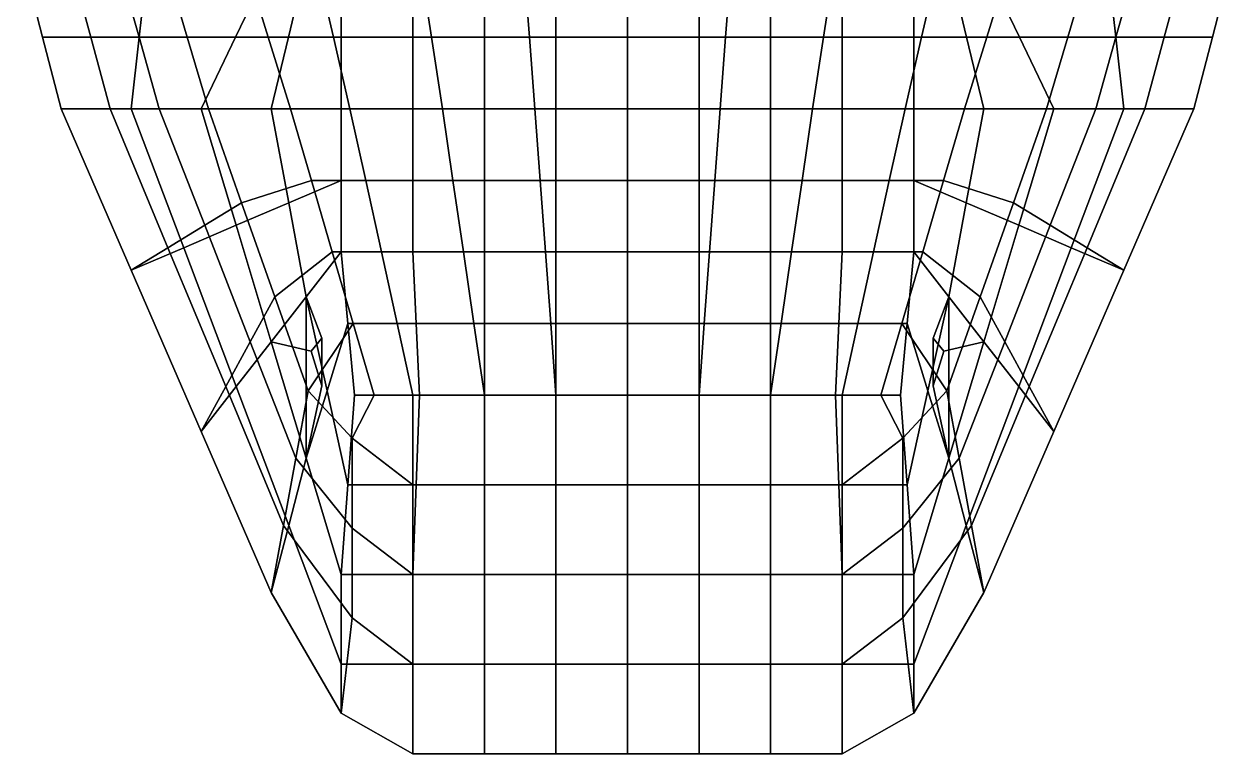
# Model space of a CAD drawing. Header units: metres. Extents: x -1.6 to 1.6, y -18.1 to 25.5.
# Drawn here: x -1.518 to 1.518, y -18.053 to -16.217 of the extents above; entities that cross this region are included whole.
import ezdxf

# ---------------------------------------------------------------- set-up
doc = ezdxf.new("R2010")
doc.units = ezdxf.units.M

msp = doc.modelspace()

# ---------------------------------------------------------------- linework, layer by layer
at = {"color": 0}
for points in [[(-1.228835, -16.250032, 0.329406), (-1.471526, -16.250032, 0.141639), (-1.518103, -16.069986, 0.141639), (-1.208909, -16.069986, 0.337124)], [(-1.350302, -16.250032, -0.038411), (-1.399119, -16.069986, -0.038411), (-1.518103, -16.069986, 0.141639), (-1.471526, -16.250032, 0.141639)], [(-1.350302, -16.250032, -0.038411), (-1.229078, -16.250032, -0.218461), (-1.280134, -16.069986, -0.218461), (-1.399119, -16.069986, -0.038411)], [(-1.107854, -16.250032, -0.39851), (-1.161149, -16.069986, -0.39851), (-1.280134, -16.069986, -0.218461), (-1.229078, -16.250032, -0.218461)], [(-1.228835, -16.250032, 0.329406), (-1.208909, -16.069986, 0.337124), (-0.899714, -16.069986, 0.532609), (-0.986144, -16.250032, 0.517174)], [(-1.107854, -16.250032, -0.39851), (-0.903722, -16.250032, -0.558708), (-0.959257, -16.069986, -0.558708), (-1.161149, -16.069986, -0.39851)], [(-0.853171, -16.250032, 0.704941), (-0.986144, -16.250032, 0.517174), (-0.899714, -16.069986, 0.532609), (-0.809956, -16.069986, 0.728095)], [(-0.739972, -16.250032, -0.599775), (-0.781623, -16.069986, -0.599776), (-0.959257, -16.069986, -0.558708), (-0.903722, -16.250032, -0.558708)], [(-0.853171, -16.250032, 0.704941), (-0.809956, -16.069986, 0.728095), (-0.720199, -16.069986, 0.92358), (-0.720199, -16.250032, 0.892709)], [(-0.739972, -16.250032, -0.599775), (-0.493315, -16.250032, -0.620991), (-0.521082, -16.069986, -0.620991), (-0.781623, -16.069986, -0.599776)], [(-0.540149, -16.250032, 0.871283), (-0.720199, -16.250032, 0.892709), (-0.720199, -16.069986, 0.92358), (-0.540149, -16.069986, 0.902154)], [(-0.540149, -16.250032, 0.871283), (-0.540149, -16.069986, 0.902154), (-0.360099, -16.069986, 0.880728), (-0.360099, -16.250032, 0.849857)], [(-0.246657, -16.250032, -0.642207), (-0.260541, -16.069986, -0.642207), (-0.521082, -16.069986, -0.620991), (-0.493315, -16.250032, -0.620991)], [(-0.18005, -16.250032, 0.828431), (-0.360099, -16.250032, 0.849857), (-0.360099, -16.069986, 0.880728), (-0.18005, -16.069986, 0.859302)], [(-0.246657, -16.250032, -0.642207), (0, -16.250032, -0.663422), (0, -16.069986, -0.663422), (-0.260541, -16.069986, -0.642207)], [(-0.18005, -16.250032, 0.828431), (-0.18005, -16.069986, 0.859302), (0, -16.069986, 0.837876), (0, -16.250032, 0.807005)], [(0, -16.250032, -0.663422), (0.246657, -16.250032, -0.642207), (0.260541, -16.069986, -0.642207), (0, -16.069986, -0.663422)], [(0.18005, -16.069986, 0.859302), (0.18005, -16.250032, 0.828431), (0, -16.250032, 0.807005), (0, -16.069986, 0.837876)], [(0.360099, -16.250032, 0.849857), (0.18005, -16.250032, 0.828431), (0.18005, -16.069986, 0.859302), (0.360099, -16.069986, 0.880728)], [(0.260541, -16.069986, -0.642207), (0.246657, -16.250032, -0.642207), (0.493315, -16.250032, -0.620991), (0.521082, -16.069986, -0.620991)], [(0.540149, -16.069986, 0.902154), (0.540149, -16.250032, 0.871283), (0.360099, -16.250032, 0.849857), (0.360099, -16.069986, 0.880728)], [(0.493315, -16.250032, -0.620991), (0.739972, -16.250032, -0.599775), (0.781623, -16.069986, -0.599776), (0.521082, -16.069986, -0.620991)], [(0.720199, -16.250032, 0.892709), (0.540149, -16.250032, 0.871283), (0.540149, -16.069986, 0.902154), (0.720199, -16.069986, 0.92358)], [(0.809956, -16.069986, 0.728095), (0.853171, -16.250032, 0.704941), (0.720199, -16.250032, 0.892709), (0.720199, -16.069986, 0.92358)], [(0.781623, -16.069986, -0.599776), (0.739972, -16.250032, -0.599775), (0.903722, -16.250032, -0.558708), (0.959257, -16.069986, -0.558708)], [(0.986144, -16.250032, 0.517174), (0.853171, -16.250032, 0.704941), (0.809956, -16.069986, 0.728095), (0.899714, -16.069986, 0.532609)], [(1.208909, -16.069986, 0.337124), (1.228835, -16.250032, 0.329406), (0.986144, -16.250032, 0.517174), (0.899714, -16.069986, 0.532609)], [(0.903722, -16.250032, -0.558708), (1.107854, -16.250032, -0.39851), (1.161149, -16.069986, -0.39851), (0.959257, -16.069986, -0.558708)], [(1.161149, -16.069986, -0.39851), (1.107854, -16.250032, -0.39851), (1.229078, -16.250032, -0.218461), (1.280134, -16.069986, -0.218461)], [(1.471526, -16.250032, 0.141639), (1.228835, -16.250032, 0.329406), (1.208909, -16.069986, 0.337124), (1.518103, -16.069986, 0.141639)], [(1.229078, -16.250032, -0.218461), (1.350302, -16.250032, -0.038411), (1.399119, -16.069986, -0.038411), (1.280134, -16.069986, -0.218461)], [(1.399119, -16.069986, -0.038411), (1.350302, -16.250032, -0.038411), (1.471526, -16.250032, 0.141639), (1.518103, -16.069986, 0.141639)], [(-1.228835, -16.250032, 0.329406), (-1.248761, -16.430086, 0.321688), (-1.424948, -16.430086, 0.141639), (-1.471526, -16.250032, 0.141639)], [(-1.350302, -16.250032, -0.038411), (-1.471526, -16.250032, 0.141639), (-1.424948, -16.430086, 0.141639), (-1.301485, -16.430086, -0.038411)], [(-1.350302, -16.250032, -0.038411), (-1.301485, -16.430086, -0.038411), (-1.178022, -16.430086, -0.218461), (-1.229078, -16.250032, -0.218461)], [(-1.228835, -16.250032, 0.329406), (-0.986144, -16.250032, 0.517174), (-1.072574, -16.430086, 0.501738), (-1.248761, -16.430086, 0.321688)], [(-1.107854, -16.250032, -0.39851), (-1.229078, -16.250032, -0.218461), (-1.178022, -16.430086, -0.218461), (-1.054559, -16.430086, -0.39851)], [(-1.107854, -16.250032, -0.39851), (-1.054559, -16.430086, -0.39851), (-0.848188, -16.430086, -0.558708), (-0.903722, -16.250032, -0.558708)], [(-0.853171, -16.250032, 0.704941), (-0.896386, -16.430086, 0.681788), (-1.072574, -16.430086, 0.501738), (-0.986144, -16.250032, 0.517174)], [(-0.739972, -16.250032, -0.599775), (-0.903722, -16.250032, -0.558708), (-0.848188, -16.430086, -0.558708), (-0.698322, -16.430086, -0.599776)], [(-0.853171, -16.250032, 0.704941), (-0.720199, -16.250032, 0.892709), (-0.720199, -16.430086, 0.861837), (-0.896386, -16.430086, 0.681788)], [(-0.739972, -16.250032, -0.599775), (-0.698322, -16.430086, -0.599776), (-0.465548, -16.430086, -0.620991), (-0.493315, -16.250032, -0.620991)], [(-0.540149, -16.250032, 0.871283), (-0.540149, -16.430086, 0.840412), (-0.720199, -16.430086, 0.861837), (-0.720199, -16.250032, 0.892709)], [(-0.540149, -16.250032, 0.871283), (-0.360099, -16.250032, 0.849857), (-0.360099, -16.430086, 0.818986), (-0.540149, -16.430086, 0.840412)], [(-0.246657, -16.250032, -0.642207), (-0.493315, -16.250032, -0.620991), (-0.465548, -16.430086, -0.620991), (-0.232774, -16.430086, -0.642207)], [(-0.18005, -16.250032, 0.828431), (-0.18005, -16.430086, 0.79756), (-0.360099, -16.430086, 0.818986), (-0.360099, -16.250032, 0.849857)], [(-0.246657, -16.250032, -0.642207), (-0.232774, -16.430086, -0.642207), (0, -16.430086, -0.663422), (0, -16.250032, -0.663422)], [(-0.18005, -16.250032, 0.828431), (0, -16.250032, 0.807005), (0, -16.430086, 0.776134), (-0.18005, -16.430086, 0.79756)], [(0.232774, -16.430086, -0.642207), (0.246657, -16.250032, -0.642207), (0, -16.250032, -0.663422), (0, -16.430086, -0.663422)], [(0, -16.250032, 0.807005), (0.18005, -16.250032, 0.828431), (0.18005, -16.430086, 0.79756), (0, -16.430086, 0.776134)], [(0.18005, -16.430086, 0.79756), (0.18005, -16.250032, 0.828431), (0.360099, -16.250032, 0.849857), (0.360099, -16.430086, 0.818986)], [(0.493315, -16.250032, -0.620991), (0.246657, -16.250032, -0.642207), (0.232774, -16.430086, -0.642207), (0.465548, -16.430086, -0.620991)], [(0.360099, -16.250032, 0.849857), (0.540149, -16.250032, 0.871283), (0.540149, -16.430086, 0.840412), (0.360099, -16.430086, 0.818986)], [(0.698322, -16.430086, -0.599776), (0.739972, -16.250032, -0.599775), (0.493315, -16.250032, -0.620991), (0.465548, -16.430086, -0.620991)], [(0.540149, -16.430086, 0.840412), (0.540149, -16.250032, 0.871283), (0.720199, -16.250032, 0.892709), (0.720199, -16.430086, 0.861837)], [(0.903722, -16.250032, -0.558708), (0.739972, -16.250032, -0.599775), (0.698322, -16.430086, -0.599776), (0.848188, -16.430086, -0.558708)], [(0.720199, -16.250032, 0.892709), (0.853171, -16.250032, 0.704941), (0.896386, -16.430086, 0.681788), (0.720199, -16.430086, 0.861837)], [(1.054559, -16.430086, -0.39851), (1.107854, -16.250032, -0.39851), (0.903722, -16.250032, -0.558708), (0.848188, -16.430086, -0.558708)], [(0.896386, -16.430086, 0.681788), (0.853171, -16.250032, 0.704941), (0.986144, -16.250032, 0.517174), (1.072574, -16.430086, 0.501738)], [(0.986144, -16.250032, 0.517174), (1.228835, -16.250032, 0.329406), (1.248761, -16.430086, 0.321688), (1.072574, -16.430086, 0.501738)], [(1.229078, -16.250032, -0.218461), (1.107854, -16.250032, -0.39851), (1.054559, -16.430086, -0.39851), (1.178022, -16.430086, -0.218461)], [(1.301485, -16.430086, -0.038411), (1.350302, -16.250032, -0.038411), (1.229078, -16.250032, -0.218461), (1.178022, -16.430086, -0.218461)], [(1.248761, -16.430086, 0.321688), (1.228835, -16.250032, 0.329406), (1.471526, -16.250032, 0.141639), (1.424948, -16.430086, 0.141639)], [(1.471526, -16.250032, 0.141639), (1.350302, -16.250032, -0.038411), (1.301485, -16.430086, -0.038411), (1.424948, -16.430086, 0.141639)], [(-1.156164, -16.779408, -0.038411), (-1.301485, -16.430086, -0.038411), (-1.424948, -16.430086, 0.141639), (-1.248761, -16.835829, 0.141639)], [(-1.116621, -16.779408, 0.321688), (-1.248761, -16.835829, 0.141639), (-1.424948, -16.430086, 0.141639), (-1.248761, -16.430086, 0.321688)], [(-1.156164, -16.779408, -0.038411), (-1.063566, -16.722986, -0.218461), (-1.178022, -16.430086, -0.218461), (-1.301485, -16.430086, -0.038411)], [(-1.116621, -16.779408, 0.321688), (-1.248761, -16.430086, 0.321688), (-1.072574, -16.430086, 0.501738), (-0.98448, -16.722986, 0.501738)], [(-0.970969, -16.666557, -0.39851), (-1.054559, -16.430086, -0.39851), (-1.178022, -16.430086, -0.218461), (-1.063566, -16.722986, -0.218461)], [(-0.852339, -16.666557, 0.665769), (-0.98448, -16.722986, 0.501738), (-1.072574, -16.430086, 0.501738), (-0.896386, -16.430086, 0.681788)], [(-0.970969, -16.666557, -0.39851), (-0.795464, -16.610136, -0.558708), (-0.848188, -16.430086, -0.558708), (-1.054559, -16.430086, -0.39851)], [(-0.852339, -16.666557, 0.665769), (-0.896386, -16.430086, 0.681788), (-0.720199, -16.430086, 0.861837), (-0.720199, -16.610136, 0.829799)], [(-0.658778, -16.610136, -0.596651), (-0.698322, -16.430086, -0.599776), (-0.848188, -16.430086, -0.558708), (-0.795464, -16.610136, -0.558708)], [(-0.540149, -16.610136, 0.824392), (-0.720199, -16.610136, 0.829799), (-0.720199, -16.430086, 0.861837), (-0.540149, -16.430086, 0.840412)], [(-0.658778, -16.610136, -0.596651), (-0.439186, -16.610136, -0.614742), (-0.465548, -16.430086, -0.620991), (-0.698322, -16.430086, -0.599776)], [(-0.540149, -16.610136, 0.824392), (-0.540149, -16.430086, 0.840412), (-0.360099, -16.430086, 0.818986), (-0.360099, -16.610136, 0.818986)], [(-0.219593, -16.610136, -0.632833), (-0.232774, -16.430086, -0.642207), (-0.465548, -16.430086, -0.620991), (-0.439186, -16.610136, -0.614742)], [(-0.18005, -16.610136, 0.79756), (-0.360099, -16.610136, 0.818986), (-0.360099, -16.430086, 0.818986), (-0.18005, -16.430086, 0.79756)], [(-0.219593, -16.610136, -0.632833), (0, -16.610136, -0.650923), (0, -16.430086, -0.663422), (-0.232774, -16.430086, -0.642207)], [(-0.18005, -16.610136, 0.79756), (-0.18005, -16.430086, 0.79756), (0, -16.430086, 0.776134), (0, -16.610136, 0.776134)], [(0, -16.610136, -0.650923), (0.219593, -16.610136, -0.632833), (0.232774, -16.430086, -0.642207), (0, -16.430086, -0.663422)], [(0.18005, -16.430086, 0.79756), (0.18005, -16.610136, 0.79756), (0, -16.610136, 0.776134), (0, -16.430086, 0.776134)], [(0.360099, -16.610136, 0.818986), (0.18005, -16.610136, 0.79756), (0.18005, -16.430086, 0.79756), (0.360099, -16.430086, 0.818986)], [(0.232774, -16.430086, -0.642207), (0.219593, -16.610136, -0.632833), (0.439186, -16.610136, -0.614742), (0.465548, -16.430086, -0.620991)], [(0.540149, -16.430086, 0.840412), (0.540149, -16.610136, 0.824392), (0.360099, -16.610136, 0.818986), (0.360099, -16.430086, 0.818986)], [(0.439186, -16.610136, -0.614742), (0.658778, -16.610136, -0.596651), (0.698322, -16.430086, -0.599776), (0.465548, -16.430086, -0.620991)], [(0.720199, -16.610136, 0.829799), (0.540149, -16.610136, 0.824392), (0.540149, -16.430086, 0.840412), (0.720199, -16.430086, 0.861837)], [(0.698322, -16.430086, -0.599776), (0.658778, -16.610136, -0.596651), (0.795464, -16.610136, -0.558708), (0.848188, -16.430086, -0.558708)], [(0.896386, -16.430086, 0.681788), (0.852339, -16.666557, 0.665769), (0.720199, -16.610136, 0.829799), (0.720199, -16.430086, 0.861837)], [(0.795464, -16.610136, -0.558708), (0.970969, -16.666557, -0.39851), (1.054559, -16.430086, -0.39851), (0.848188, -16.430086, -0.558708)], [(0.98448, -16.722986, 0.501738), (0.852339, -16.666557, 0.665769), (0.896386, -16.430086, 0.681788), (1.072574, -16.430086, 0.501738)], [(1.054559, -16.430086, -0.39851), (0.970969, -16.666557, -0.39851), (1.063566, -16.722986, -0.218461), (1.178022, -16.430086, -0.218461)], [(1.248761, -16.430086, 0.321688), (1.116621, -16.779408, 0.321688), (0.98448, -16.722986, 0.501738), (1.072574, -16.430086, 0.501738)], [(1.063566, -16.722986, -0.218461), (1.156164, -16.779408, -0.038411), (1.301485, -16.430086, -0.038411), (1.178022, -16.430086, -0.218461)], [(1.248761, -16.835829, 0.141639), (1.116621, -16.779408, 0.321688), (1.248761, -16.430086, 0.321688), (1.424948, -16.430086, 0.141639)], [(1.301485, -16.430086, -0.038411), (1.156164, -16.779408, -0.038411), (1.248761, -16.835829, 0.141639), (1.424948, -16.430086, 0.141639)], [(-0.970969, -16.666557, -0.39851), (-0.887379, -16.903036, -0.39851), (-0.742739, -16.790184, -0.558708), (-0.795464, -16.610136, -0.558708)], [(-0.852339, -16.666557, 0.665769), (-0.720199, -16.610136, 0.829799), (-0.720199, -16.790184, 0.79776), (-0.808292, -16.903036, 0.649749)], [(-0.658778, -16.610136, -0.596651), (-0.795464, -16.610136, -0.558708), (-0.742739, -16.790184, -0.558708), (-0.619235, -16.790184, -0.593526)], [(-0.540149, -16.610136, 0.824392), (-0.540149, -16.790184, 0.808373), (-0.720199, -16.790184, 0.79776), (-0.720199, -16.610136, 0.829799)], [(-0.658778, -16.610136, -0.596651), (-0.619235, -16.790184, -0.593526), (-0.412824, -16.790184, -0.608492), (-0.439186, -16.610136, -0.614742)], [(-0.540149, -16.610136, 0.824392), (-0.360099, -16.610136, 0.818986), (-0.360099, -16.790184, 0.818986), (-0.540149, -16.790184, 0.808373)], [(-0.219593, -16.610136, -0.632833), (-0.439186, -16.610136, -0.614742), (-0.412824, -16.790184, -0.608492), (-0.206412, -16.790184, -0.623458)], [(-0.18005, -16.610136, 0.79756), (-0.18005, -16.790184, 0.79756), (-0.360099, -16.790184, 0.818986), (-0.360099, -16.610136, 0.818986)], [(-0.219593, -16.610136, -0.632833), (-0.206412, -16.790184, -0.623458), (0, -16.790184, -0.638425), (0, -16.610136, -0.650923)], [(-0.18005, -16.610136, 0.79756), (0, -16.610136, 0.776134), (0, -16.790184, 0.776134), (-0.18005, -16.790184, 0.79756)], [(0.206412, -16.790184, -0.623458), (0.219593, -16.610136, -0.632833), (0, -16.610136, -0.650923), (0, -16.790184, -0.638425)], [(0, -16.610136, 0.776134), (0.18005, -16.610136, 0.79756), (0.18005, -16.790184, 0.79756), (0, -16.790184, 0.776134)], [(0.18005, -16.790184, 0.79756), (0.18005, -16.610136, 0.79756), (0.360099, -16.610136, 0.818986), (0.360099, -16.790184, 0.818986)], [(0.439186, -16.610136, -0.614742), (0.219593, -16.610136, -0.632833), (0.206412, -16.790184, -0.623458), (0.412824, -16.790184, -0.608492)], [(0.360099, -16.610136, 0.818986), (0.540149, -16.610136, 0.824392), (0.540149, -16.790184, 0.808373), (0.360099, -16.790184, 0.818986)], [(0.619235, -16.790184, -0.593526), (0.658778, -16.610136, -0.596651), (0.439186, -16.610136, -0.614742), (0.412824, -16.790184, -0.608492)], [(0.540149, -16.790184, 0.808373), (0.540149, -16.610136, 0.824392), (0.720199, -16.610136, 0.829799), (0.720199, -16.790184, 0.79776)], [(0.795464, -16.610136, -0.558708), (0.658778, -16.610136, -0.596651), (0.619235, -16.790184, -0.593526), (0.742739, -16.790184, -0.558708)], [(0.720199, -16.610136, 0.829799), (0.852339, -16.666557, 0.665769), (0.808292, -16.903036, 0.649749), (0.720199, -16.790184, 0.79776)], [(0.887379, -16.903036, -0.39851), (0.970969, -16.666557, -0.39851), (0.795464, -16.610136, -0.558708), (0.742739, -16.790184, -0.558708)], [(-0.970969, -16.666557, -0.39851), (-1.063566, -16.722986, -0.218461), (-0.94911, -17.015879, -0.218461), (-0.887379, -16.903036, -0.39851)], [(-0.852339, -16.666557, 0.665769), (-0.808292, -16.903036, 0.649749), (-0.896386, -17.015879, 0.501738), (-0.98448, -16.722986, 0.501738)], [(0.808292, -16.903036, 0.649749), (0.852339, -16.666557, 0.665769), (0.98448, -16.722986, 0.501738), (0.896386, -17.015879, 0.501738)], [(1.063566, -16.722986, -0.218461), (0.970969, -16.666557, -0.39851), (0.887379, -16.903036, -0.39851), (0.94911, -17.015879, -0.218461)], [(-1.156164, -16.779408, -0.038411), (-1.010842, -17.128731, -0.038411), (-0.94911, -17.015879, -0.218461), (-1.063566, -16.722986, -0.218461)], [(-1.116621, -16.779408, 0.321688), (-0.98448, -16.722986, 0.501738), (-0.896386, -17.015879, 0.501738), (-0.98448, -17.128731, 0.321688)], [(0.98448, -16.722986, 0.501738), (1.116621, -16.779408, 0.321688), (0.98448, -17.128731, 0.321688), (0.896386, -17.015879, 0.501738)], [(1.010842, -17.128731, -0.038411), (1.156164, -16.779408, -0.038411), (1.063566, -16.722986, -0.218461), (0.94911, -17.015879, -0.218461)], [(-1.156164, -16.779408, -0.038411), (-1.248761, -16.835829, 0.141639), (-1.072574, -17.241573, 0.141639), (-1.010842, -17.128731, -0.038411)], [(-1.116621, -16.779408, 0.321688), (-0.98448, -17.128731, 0.321688), (-1.072574, -17.241573, 0.141639), (-1.248761, -16.835829, 0.141639)], [(-0.803789, -17.139507, -0.437107), (-0.690015, -16.970242, -0.558708), (-0.742739, -16.790184, -0.558708), (-0.887379, -16.903036, -0.39851)], [(-0.75582, -17.139507, 0.635937), (-0.808292, -16.903036, 0.649749), (-0.720199, -16.790184, 0.79776), (-0.703347, -16.970242, 0.770136)], [(-0.579692, -16.970242, -0.590401), (-0.619235, -16.790184, -0.593526), (-0.742739, -16.790184, -0.558708), (-0.690015, -16.970242, -0.558708)], [(-0.531723, -16.970242, 0.794561), (-0.703347, -16.970242, 0.770136), (-0.720199, -16.790184, 0.79776), (-0.540149, -16.790184, 0.808373)], [(-0.579692, -16.970242, -0.590401), (-0.386461, -16.970242, -0.602243), (-0.412824, -16.790184, -0.608492), (-0.619235, -16.790184, -0.593526)], [(-0.531723, -16.970242, 0.794561), (-0.540149, -16.790184, 0.808373), (-0.360099, -16.790184, 0.818986), (-0.360099, -16.970242, 0.818986)], [(-0.193231, -16.970242, -0.614084), (-0.206412, -16.790184, -0.623458), (-0.412824, -16.790184, -0.608492), (-0.386461, -16.970242, -0.602243)], [(-0.18005, -16.970242, 0.79756), (-0.360099, -16.970242, 0.818986), (-0.360099, -16.790184, 0.818986), (-0.18005, -16.790184, 0.79756)], [(-0.193231, -16.970242, -0.614084), (0, -16.970242, -0.625926), (0, -16.790184, -0.638425), (-0.206412, -16.790184, -0.623458)], [(-0.18005, -16.970242, 0.79756), (-0.18005, -16.790184, 0.79756), (0, -16.790184, 0.776134), (0, -16.970242, 0.776134)], [(0, -16.970242, -0.625926), (0.193231, -16.970242, -0.614084), (0.206412, -16.790184, -0.623458), (0, -16.790184, -0.638425)], [(0.18005, -16.790184, 0.79756), (0.18005, -16.970242, 0.79756), (0, -16.970242, 0.776134), (0, -16.790184, 0.776134)], [(0.360099, -16.970242, 0.818986), (0.18005, -16.970242, 0.79756), (0.18005, -16.790184, 0.79756), (0.360099, -16.790184, 0.818986)], [(0.206412, -16.790184, -0.623458), (0.193231, -16.970242, -0.614084), (0.386461, -16.970242, -0.602243), (0.412824, -16.790184, -0.608492)], [(0.540149, -16.790184, 0.808373), (0.531723, -16.970242, 0.794561), (0.360099, -16.970242, 0.818986), (0.360099, -16.790184, 0.818986)], [(0.386461, -16.970242, -0.602243), (0.579692, -16.970242, -0.590401), (0.619235, -16.790184, -0.593526), (0.412824, -16.790184, -0.608492)], [(0.703347, -16.970242, 0.770136), (0.531723, -16.970242, 0.794561), (0.540149, -16.790184, 0.808373), (0.720199, -16.790184, 0.79776)], [(0.619235, -16.790184, -0.593526), (0.579692, -16.970242, -0.590401), (0.690015, -16.970242, -0.558708), (0.742739, -16.790184, -0.558708)], [(0.690015, -16.970242, -0.558708), (0.803789, -17.139507, -0.437107), (0.887379, -16.903036, -0.39851), (0.742739, -16.790184, -0.558708)], [(0.808292, -16.903036, 0.649749), (0.75582, -17.139507, 0.635937), (0.703347, -16.970242, 0.770136), (0.720199, -16.790184, 0.79776)], [(0.98448, -17.128731, 0.321688), (1.116621, -16.779408, 0.321688), (1.248761, -16.835829, 0.141639), (1.072574, -17.241573, 0.141639)], [(1.248761, -16.835829, 0.141639), (1.156164, -16.779408, -0.038411), (1.010842, -17.128731, -0.038411), (1.072574, -17.241573, 0.141639)], [(-0.803789, -17.139507, -0.437107), (-0.887379, -16.903036, -0.39851), (-0.94911, -17.015879, -0.218461), (-0.834655, -17.308779, -0.295654)], [(-0.795641, -17.040197, 0.487416), (-0.896386, -17.015879, 0.501738), (-0.808292, -16.903036, 0.649749), (-0.769493, -17.006702, 0.53135)], [(-0.75582, -17.139507, 0.635937), (-0.808292, -17.308779, 0.501738), (-0.808292, -16.903036, 0.649749)], [(-0.769493, -17.006702, 0.53135), (-0.808292, -16.903036, 0.649749), (-0.808292, -17.308779, 0.501738), (-0.769493, -17.127146, 0.487416)], [(0.808292, -17.308779, 0.501738), (0.75582, -17.139507, 0.635937), (0.808292, -16.903036, 0.649749)], [(0.896386, -17.015879, 0.501738), (0.795641, -17.040197, 0.487416), (0.769493, -17.006702, 0.53135), (0.808292, -16.903036, 0.649749)], [(0.808292, -16.903036, 0.649749), (0.769493, -17.006702, 0.53135), (0.769493, -17.127146, 0.487416), (0.808292, -17.308779, 0.501738)], [(0.887379, -16.903036, -0.39851), (0.803789, -17.139507, -0.437107), (0.834655, -17.308779, -0.295654), (0.94911, -17.015879, -0.218461)], [(-0.803789, -17.139507, -0.437107), (-0.692387, -17.259104, -0.475704), (-0.637291, -17.150291, -0.520736), (-0.690015, -16.970242, -0.558708)], [(-0.75582, -17.139507, 0.635937), (-0.703347, -16.970242, 0.770136), (-0.686496, -17.150291, 0.742511), (-0.703347, -17.375986, 0.622125)], [(-0.531723, -16.970242, 0.794561), (-0.523298, -17.150291, 0.780748), (-0.686496, -17.150291, 0.742511), (-0.703347, -16.970242, 0.770136)], [(-0.579692, -16.970242, -0.590401), (-0.690015, -16.970242, -0.558708), (-0.637291, -17.150291, -0.520736), (-0.540149, -17.150291, -0.549305)], [(-0.579692, -16.970242, -0.590401), (-0.540149, -17.150291, -0.549305), (-0.360099, -17.150291, -0.558022), (-0.386461, -16.970242, -0.602243)], [(-0.531723, -16.970242, 0.794561), (-0.360099, -16.970242, 0.818986), (-0.360099, -17.150291, 0.818986), (-0.523298, -17.150291, 0.780748)], [(-0.193231, -16.970242, -0.614084), (-0.386461, -16.970242, -0.602243), (-0.360099, -17.150291, -0.558022), (-0.18005, -17.150291, -0.566739)], [(-0.18005, -16.970242, 0.79756), (-0.18005, -17.150291, 0.79756), (-0.360099, -17.150291, 0.818986), (-0.360099, -16.970242, 0.818986)], [(-0.193231, -16.970242, -0.614084), (-0.18005, -17.150291, -0.566739), (0, -17.150291, -0.575455), (0, -16.970242, -0.625926)], [(-0.18005, -16.970242, 0.79756), (0, -16.970242, 0.776134), (0, -17.150291, 0.776134), (-0.18005, -17.150291, 0.79756)], [(0.18005, -17.150291, -0.566739), (0.193231, -16.970242, -0.614084), (0, -16.970242, -0.625926), (0, -17.150291, -0.575455)], [(0, -16.970242, 0.776134), (0.18005, -16.970242, 0.79756), (0.18005, -17.150291, 0.79756), (0, -17.150291, 0.776134)], [(0.386461, -16.970242, -0.602243), (0.193231, -16.970242, -0.614084), (0.18005, -17.150291, -0.566739), (0.360099, -17.150291, -0.558022)], [(0.18005, -17.150291, 0.79756), (0.18005, -16.970242, 0.79756), (0.360099, -16.970242, 0.818986), (0.360099, -17.150291, 0.818986)], [(0.540149, -17.150291, -0.549305), (0.579692, -16.970242, -0.590401), (0.386461, -16.970242, -0.602243), (0.360099, -17.150291, -0.558022)], [(0.360099, -16.970242, 0.818986), (0.531723, -16.970242, 0.794561), (0.523298, -17.150291, 0.780748), (0.360099, -17.150291, 0.818986)], [(0.523298, -17.150291, 0.780748), (0.531723, -16.970242, 0.794561), (0.703347, -16.970242, 0.770136), (0.686496, -17.150291, 0.742511)], [(0.690015, -16.970242, -0.558708), (0.579692, -16.970242, -0.590401), (0.540149, -17.150291, -0.549305), (0.637291, -17.150291, -0.520736)], [(0.692387, -17.259104, -0.475704), (0.803789, -17.139507, -0.437107), (0.690015, -16.970242, -0.558708), (0.637291, -17.150291, -0.520736)], [(0.703347, -16.970242, 0.770136), (0.75582, -17.139507, 0.635937), (0.703347, -17.375986, 0.622125), (0.686496, -17.150291, 0.742511)], [(-0.86552, -17.478045, -0.077008), (-0.834655, -17.308779, -0.295654), (-0.94911, -17.015879, -0.218461), (-1.010842, -17.128731, -0.038411)], [(-0.852339, -17.478045, 0.321688), (-0.98448, -17.128731, 0.321688), (-0.896386, -17.015879, 0.501738), (-0.808292, -17.308779, 0.501738)], [(-0.769493, -17.127146, 0.487416), (-0.808292, -17.308779, 0.501738), (-0.896386, -17.015879, 0.501738), (-0.795641, -17.040197, 0.487416)], [(-0.769493, -17.006702, 0.53135), (-0.769493, -17.127146, 0.487416), (-0.795641, -17.040197, 0.487416)], [(0.769493, -17.127146, 0.487416), (0.769493, -17.006702, 0.53135), (0.795641, -17.040197, 0.487416)], [(0.808292, -17.308779, 0.501738), (0.769493, -17.127146, 0.487416), (0.795641, -17.040197, 0.487416), (0.896386, -17.015879, 0.501738)], [(0.98448, -17.128731, 0.321688), (0.852339, -17.478045, 0.321688), (0.808292, -17.308779, 0.501738), (0.896386, -17.015879, 0.501738)], [(0.834655, -17.308779, -0.295654), (0.86552, -17.478045, -0.077008), (1.010842, -17.128731, -0.038411), (0.94911, -17.015879, -0.218461)], [(-0.86552, -17.478045, -0.077008), (-1.010842, -17.128731, -0.038411), (-1.072574, -17.241573, 0.141639), (-0.896386, -17.647316, 0.141639)], [(-0.852339, -17.478045, 0.321688), (-0.896386, -17.647316, 0.141639), (-1.072574, -17.241573, 0.141639), (-0.98448, -17.128731, 0.321688)], [(-0.803789, -17.139507, -0.437107), (-0.834655, -17.308779, -0.295654), (-0.692387, -17.484798, -0.330756), (-0.692387, -17.259104, -0.475704)], [(-0.75582, -17.139507, 0.635937), (-0.703347, -17.375986, 0.622125), (-0.720199, -17.601671, 0.501738), (-0.808292, -17.308779, 0.501738)], [(-0.531723, -17.375986, 0.635887), (-0.703347, -17.375986, 0.622125), (-0.686496, -17.150291, 0.742511), (-0.523298, -17.150291, 0.780748)], [(-0.540149, -17.375986, -0.482241), (-0.540149, -17.150291, -0.549305), (-0.637291, -17.150291, -0.520736), (-0.692387, -17.259104, -0.475704)], [(-0.540149, -17.375986, -0.482241), (-0.360099, -17.375986, -0.488779), (-0.360099, -17.150291, -0.558022), (-0.540149, -17.150291, -0.549305)], [(-0.531723, -17.375986, 0.635887), (-0.523298, -17.150291, 0.780748), (-0.360099, -17.150291, 0.818986), (-0.360099, -17.375986, 0.649649)], [(-0.18005, -17.375986, 0.63358), (-0.360099, -17.375986, 0.649649), (-0.360099, -17.150291, 0.818986), (-0.18005, -17.150291, 0.79756)], [(-0.18005, -17.375986, -0.495316), (-0.18005, -17.150291, -0.566739), (-0.360099, -17.150291, -0.558022), (-0.360099, -17.375986, -0.488779)], [(-0.18005, -17.375986, 0.63358), (-0.18005, -17.150291, 0.79756), (0, -17.150291, 0.776134), (0, -17.375986, 0.61751)], [(-0.18005, -17.375986, -0.495316), (0, -17.375986, -0.501854), (0, -17.150291, -0.575455), (-0.18005, -17.150291, -0.566739)], [(0.18005, -17.150291, 0.79756), (0.18005, -17.375986, 0.63358), (0, -17.375986, 0.61751), (0, -17.150291, 0.776134)], [(0, -17.375986, -0.501854), (0.18005, -17.375986, -0.495316), (0.18005, -17.150291, -0.566739), (0, -17.150291, -0.575455)], [(0.360099, -17.375986, 0.649649), (0.18005, -17.375986, 0.63358), (0.18005, -17.150291, 0.79756), (0.360099, -17.150291, 0.818986)], [(0.18005, -17.150291, -0.566739), (0.18005, -17.375986, -0.495316), (0.360099, -17.375986, -0.488779), (0.360099, -17.150291, -0.558022)], [(0.523298, -17.150291, 0.780748), (0.531723, -17.375986, 0.635887), (0.360099, -17.375986, 0.649649), (0.360099, -17.150291, 0.818986)], [(0.360099, -17.375986, -0.488779), (0.540149, -17.375986, -0.482241), (0.540149, -17.150291, -0.549305), (0.360099, -17.150291, -0.558022)], [(0.703347, -17.375986, 0.622125), (0.531723, -17.375986, 0.635887), (0.523298, -17.150291, 0.780748), (0.686496, -17.150291, 0.742511)], [(0.540149, -17.150291, -0.549305), (0.540149, -17.375986, -0.482241), (0.692387, -17.259104, -0.475704), (0.637291, -17.150291, -0.520736)], [(0.834655, -17.308779, -0.295654), (0.803789, -17.139507, -0.437107), (0.692387, -17.259104, -0.475704), (0.692387, -17.484798, -0.330756)], [(0.703347, -17.375986, 0.622125), (0.75582, -17.139507, 0.635937), (0.808292, -17.308779, 0.501738), (0.720199, -17.601671, 0.501738)], [(0.896386, -17.647316, 0.141639), (0.852339, -17.478045, 0.321688), (0.98448, -17.128731, 0.321688), (1.072574, -17.241573, 0.141639)], [(1.010842, -17.128731, -0.038411), (0.86552, -17.478045, -0.077008), (0.896386, -17.647316, 0.141639), (1.072574, -17.241573, 0.141639)], [(-0.540149, -17.375986, -0.482241), (-0.692387, -17.259104, -0.475704), (-0.692387, -17.484798, -0.330756), (-0.540149, -17.601671, -0.335114)], [(0.692387, -17.259104, -0.475704), (0.540149, -17.375986, -0.482241), (0.540149, -17.601671, -0.335114), (0.692387, -17.484798, -0.330756)], [(-0.86552, -17.478045, -0.077008), (-0.692387, -17.710484, -0.115604), (-0.692387, -17.484798, -0.330756), (-0.834655, -17.308779, -0.295654)], [(-0.852339, -17.478045, 0.321688), (-0.808292, -17.308779, 0.501738), (-0.720199, -17.601671, 0.501738), (-0.720199, -17.827366, 0.321688)], [(0.692387, -17.710484, -0.115604), (0.86552, -17.478045, -0.077008), (0.834655, -17.308779, -0.295654), (0.692387, -17.484798, -0.330756)], [(0.808292, -17.308779, 0.501738), (0.852339, -17.478045, 0.321688), (0.720199, -17.827366, 0.321688), (0.720199, -17.601671, 0.501738)], [(-0.531723, -17.375986, 0.635887), (-0.540149, -17.601671, 0.491025), (-0.720199, -17.601671, 0.501738), (-0.703347, -17.375986, 0.622125)], [(-0.531723, -17.375986, 0.635887), (-0.360099, -17.375986, 0.649649), (-0.360099, -17.601671, 0.480312), (-0.540149, -17.601671, 0.491025)], [(-0.540149, -17.375986, -0.482241), (-0.540149, -17.601671, -0.335114), (-0.360099, -17.601671, -0.339473), (-0.360099, -17.375986, -0.488779)], [(-0.18005, -17.375986, 0.63358), (-0.18005, -17.601671, 0.469599), (-0.360099, -17.601671, 0.480312), (-0.360099, -17.375986, 0.649649)], [(-0.18005, -17.375986, -0.495316), (-0.360099, -17.375986, -0.488779), (-0.360099, -17.601671, -0.339473), (-0.18005, -17.601671, -0.343831)], [(-0.18005, -17.375986, 0.63358), (0, -17.375986, 0.61751), (0, -17.601671, 0.458886), (-0.18005, -17.601671, 0.469599)], [(-0.18005, -17.375986, -0.495316), (-0.18005, -17.601671, -0.343831), (0, -17.601671, -0.348189), (0, -17.375986, -0.501854)], [(0, -17.375986, 0.61751), (0.18005, -17.375986, 0.63358), (0.18005, -17.601671, 0.469599), (0, -17.601671, 0.458886)], [(0.18005, -17.601671, -0.343831), (0.18005, -17.375986, -0.495316), (0, -17.375986, -0.501854), (0, -17.601671, -0.348189)], [(0.18005, -17.601671, 0.469599), (0.18005, -17.375986, 0.63358), (0.360099, -17.375986, 0.649649), (0.360099, -17.601671, 0.480312)], [(0.360099, -17.375986, -0.488779), (0.18005, -17.375986, -0.495316), (0.18005, -17.601671, -0.343831), (0.360099, -17.601671, -0.339473)], [(0.360099, -17.375986, 0.649649), (0.531723, -17.375986, 0.635887), (0.540149, -17.601671, 0.491025), (0.360099, -17.601671, 0.480312)], [(0.540149, -17.601671, -0.335114), (0.540149, -17.375986, -0.482241), (0.360099, -17.375986, -0.488779), (0.360099, -17.601671, -0.339473)], [(0.540149, -17.601671, 0.491025), (0.531723, -17.375986, 0.635887), (0.703347, -17.375986, 0.622125), (0.720199, -17.601671, 0.501738)], [(-0.86552, -17.478045, -0.077008), (-0.896386, -17.647316, 0.141639), (-0.720199, -17.950768, 0.141639), (-0.692387, -17.710484, -0.115604)], [(-0.852339, -17.478045, 0.321688), (-0.720199, -17.827366, 0.321688), (-0.720199, -17.950768, 0.141639), (-0.896386, -17.647316, 0.141639)], [(-0.540149, -17.827366, -0.117784), (-0.540149, -17.601671, -0.335114), (-0.692387, -17.484798, -0.330756), (-0.692387, -17.710484, -0.115604)], [(0.540149, -17.601671, -0.335114), (0.540149, -17.827366, -0.117784), (0.692387, -17.710484, -0.115604), (0.692387, -17.484798, -0.330756)], [(0.896386, -17.647316, 0.141639), (0.86552, -17.478045, -0.077008), (0.692387, -17.710484, -0.115604), (0.720199, -17.950768, 0.141639)], [(0.720199, -17.827366, 0.321688), (0.852339, -17.478045, 0.321688), (0.896386, -17.647316, 0.141639), (0.720199, -17.950768, 0.141639)], [(-0.540149, -17.827366, 0.316332), (-0.720199, -17.827366, 0.321688), (-0.720199, -17.601671, 0.501738), (-0.540149, -17.601671, 0.491025)], [(-0.540149, -17.827366, 0.316332), (-0.540149, -17.601671, 0.491025), (-0.360099, -17.601671, 0.480312), (-0.360099, -17.827366, 0.310975)], [(-0.540149, -17.827366, -0.117784), (-0.360099, -17.827366, -0.119963), (-0.360099, -17.601671, -0.339473), (-0.540149, -17.601671, -0.335114)], [(-0.18005, -17.827366, 0.305619), (-0.360099, -17.827366, 0.310975), (-0.360099, -17.601671, 0.480312), (-0.18005, -17.601671, 0.469599)], [(-0.18005, -17.827366, -0.122142), (-0.18005, -17.601671, -0.343831), (-0.360099, -17.601671, -0.339473), (-0.360099, -17.827366, -0.119963)], [(-0.18005, -17.827366, 0.305619), (-0.18005, -17.601671, 0.469599), (0, -17.601671, 0.458886), (0, -17.827366, 0.300263)], [(-0.18005, -17.827366, -0.122142), (0, -17.827366, -0.124321), (0, -17.601671, -0.348189), (-0.18005, -17.601671, -0.343831)], [(0.18005, -17.601671, 0.469599), (0.18005, -17.827366, 0.305619), (0, -17.827366, 0.300263), (0, -17.601671, 0.458886)], [(0, -17.827366, -0.124321), (0.18005, -17.827366, -0.122142), (0.18005, -17.601671, -0.343831), (0, -17.601671, -0.348189)], [(0.360099, -17.827366, 0.310975), (0.18005, -17.827366, 0.305619), (0.18005, -17.601671, 0.469599), (0.360099, -17.601671, 0.480312)], [(0.18005, -17.601671, -0.343831), (0.18005, -17.827366, -0.122142), (0.360099, -17.827366, -0.119963), (0.360099, -17.601671, -0.339473)], [(0.540149, -17.601671, 0.491025), (0.540149, -17.827366, 0.316332), (0.360099, -17.827366, 0.310975), (0.360099, -17.601671, 0.480312)], [(0.360099, -17.827366, -0.119963), (0.540149, -17.827366, -0.117784), (0.540149, -17.601671, -0.335114), (0.360099, -17.601671, -0.339473)], [(0.720199, -17.827366, 0.321688), (0.540149, -17.827366, 0.316332), (0.540149, -17.601671, 0.491025), (0.720199, -17.601671, 0.501738)], [(-0.540149, -17.827366, -0.117784), (-0.692387, -17.710484, -0.115604), (-0.720199, -17.950768, 0.141639), (-0.540149, -18.053059, 0.141639)], [(0.692387, -17.710484, -0.115604), (0.540149, -17.827366, -0.117784), (0.540149, -18.053059, 0.141639), (0.720199, -17.950768, 0.141639)], [(-0.540149, -17.827366, 0.316332), (-0.540149, -18.053059, 0.141639), (-0.720199, -17.950768, 0.141639), (-0.720199, -17.827366, 0.321688)], [(-0.540149, -17.827366, 0.316332), (-0.360099, -17.827366, 0.310975), (-0.360099, -18.053059, 0.141639), (-0.540149, -18.053059, 0.141639)], [(-0.540149, -17.827366, -0.117784), (-0.540149, -18.053059, 0.141639), (-0.360099, -18.053059, 0.141639), (-0.360099, -17.827366, -0.119963)], [(-0.18005, -17.827366, 0.305619), (-0.18005, -18.053059, 0.141639), (-0.360099, -18.053059, 0.141639), (-0.360099, -17.827366, 0.310975)], [(-0.18005, -17.827366, -0.122142), (-0.360099, -17.827366, -0.119963), (-0.360099, -18.053059, 0.141639), (-0.18005, -18.053059, 0.141639)], [(-0.18005, -17.827366, 0.305619), (0, -17.827366, 0.300263), (0, -18.053059, 0.141639), (-0.18005, -18.053059, 0.141639)], [(-0.18005, -17.827366, -0.122142), (-0.18005, -18.053059, 0.141639), (0, -18.053059, 0.141639), (0, -17.827366, -0.124321)], [(0, -17.827366, 0.300263), (0.18005, -17.827366, 0.305619), (0.18005, -18.053059, 0.141639), (0, -18.053059, 0.141639)], [(0.18005, -18.053059, 0.141639), (0.18005, -17.827366, -0.122142), (0, -17.827366, -0.124321), (0, -18.053059, 0.141639)], [(0.18005, -18.053059, 0.141639), (0.18005, -17.827366, 0.305619), (0.360099, -17.827366, 0.310975), (0.360099, -18.053059, 0.141639)], [(0.360099, -17.827366, -0.119963), (0.18005, -17.827366, -0.122142), (0.18005, -18.053059, 0.141639), (0.360099, -18.053059, 0.141639)], [(0.360099, -17.827366, 0.310975), (0.540149, -17.827366, 0.316332), (0.540149, -18.053059, 0.141639), (0.360099, -18.053059, 0.141639)], [(0.540149, -18.053059, 0.141639), (0.540149, -17.827366, -0.117784), (0.360099, -17.827366, -0.119963), (0.360099, -18.053059, 0.141639)], [(0.540149, -18.053059, 0.141639), (0.540149, -17.827366, 0.316332), (0.720199, -17.827366, 0.321688), (0.720199, -17.950768, 0.141639)]]:
    msp.add_3dface(points, dxfattribs=at)

doc.saveas('drawing.dxf')
